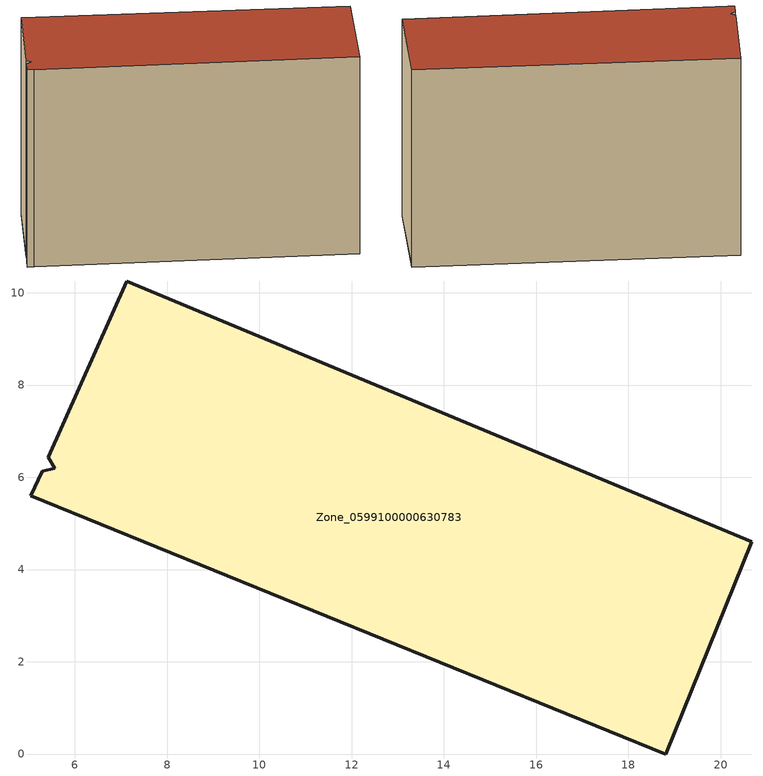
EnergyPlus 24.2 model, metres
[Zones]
Zone_0599100000630783
 floor ground (C_G): 5.29,6.13 5.57,6.2 5.42,6.43 7.12,10.26 20.67,4.6 18.81,0 5.33,5.48 5.05,5.6 z2.09
 wall outside (C_F): 18.81,0 20.67,4.6 7.12,10.26 5.42,6.43 5.57,6.2 5.29,6.13 5.05,5.6 5.33,5.48 18.81,0 z2.09:11.94
 roof outside (C_R): 5.57,6.2 5.29,6.13 5.05,5.6 5.33,5.48 18.81,0 20.67,4.6 7.12,10.26 5.42,6.43 z11.94
[BUILDING]
Pand.0599100000630783: North Axis=0; Terrain=City; Loads Convergence Tolerance Value=0.04; Temperature Convergence Tolerance Value=0.4; Solar Distribution=FullExterior; Maximum Number of Warmup Days=25; Minimum Number of Warmup Days=1
[Site:Location]
Rotterdam.The.Hague.AP_ZH_NLD Design_Conditions: Latitude=51.96; Longitude=4.45; Time Zone=1; Elevation=-4.5
[SITE:GROUNDTEMPERATURE:BUILDINGSURFACE]
18, 18, 18, 18, 18, 18, 18, 18, 18, 18, 18, 18
[MATERIAL] Thermal Absorptance=0.9; Solar Absorptance=0.7; Visible Absorptance=0.7
Name | Roughness | Thickness | Conductivity | Density | Specific Heat
G.TI.1946 | MediumSmooth | 0.15 | 1 | 540 | 1210
F.TI.1946 | Rough | 0.3 | 0.857143 | 1920 | 840
R.TI.1946 | MediumRough | 0.2 | 0.1 | 1500 | 1000
[CONSTRUCTION]
C_G: G.TI.1946
C_F: F.TI.1946
C_R: R.TI.1946
[ZONE]
Zone_0599100000630783: Type=1; Multiplier=1; Ceiling Height=Autocalculate; Volume=Autocalculate; Floor Area=autocalculate; Part of Total Floor Area=Yes
[ZONEINFILTRATION:DESIGNFLOWRATE]
Infil_Zone_0599100000630783: Zone or ZoneList or Space or SpaceList=Zone_0599100000630783; Schedule=AlwaysOn; Design Flow Rate Calculation Method=Flow/Area; Flow Rate per Floor Area=0.003; Constant Term Coefficient=1; Temperature Term Coefficient=0; Velocity Term Coefficient=0; Velocity Squared Term Coefficient=0
[HVACTEMPLATE:ZONE:IDEALLOADSAIRSYSTEM]
Zone_0599100000630783: Maximum Heating Supply Air Temperature=50; Minimum Cooling Supply Air Temperature=13; Maximum Heating Supply Air Humidity Ratio=0.0156; Minimum Cooling Supply Air Humidity Ratio=0.0077; Heating Limit=NoLimit; Cooling Limit=NoLimit; Dehumidification Control Type=ConstantSensibleHeatRatio; Cooling Sensible Heat Ratio=0.7; Dehumidification Setpoint=60; Humidification Control Type=None; Humidification Setpoint=30; Outdoor Air Method=None; Outdoor Air Flow Rate per Person=0.00944; Outdoor Air Flow Rate per Zone Floor Area=0; Outdoor Air Flow Rate per Zone=0; Demand Controlled Ventilation Type=None; Outdoor Air Economizer Type=NoEconomizer; Heat Recovery Type=None; Sensible Heat Recovery Effectiveness=0.7; Latent Heat Recovery Effectiveness=0.65
[ZONECONTROL:THERMOSTAT]
ThermostatControl_Zone_0599100000630783: Zone or ZoneList=Zone_0599100000630783; Control Type Schedule=DualSetpointControlType; Control 1=Thermostat_Zone_0599100000630783; Temperature Difference Between Cutout And Setpoint=0
[THERMOSTATSETPOINT:DUALSETPOINT]
Thermostat_Zone_0599100000630783: Heating Setpoint Temperature Schedule=HeatingSetpoint_Zone_0599100000630783; Cooling Setpoint Temperature Schedule=CoolingSetpoint_Zone_0599100000630783
[SCHEDULE:COMPACT]
HeatingSetpoint_Zone_0599100000630783: Through: 12/31, For: AllDays, Until: 24:00, 21
CoolingSetpoint_Zone_0599100000630783: Through: 12/31, For: AllDays, Until: 24:00, 24
DualSetpointControlType: Through: 12/31, For: AllDays, Until: 24:00, 4
AlwaysOn: Through: 12/31, For: AllDays, Until: 24:00, 1
